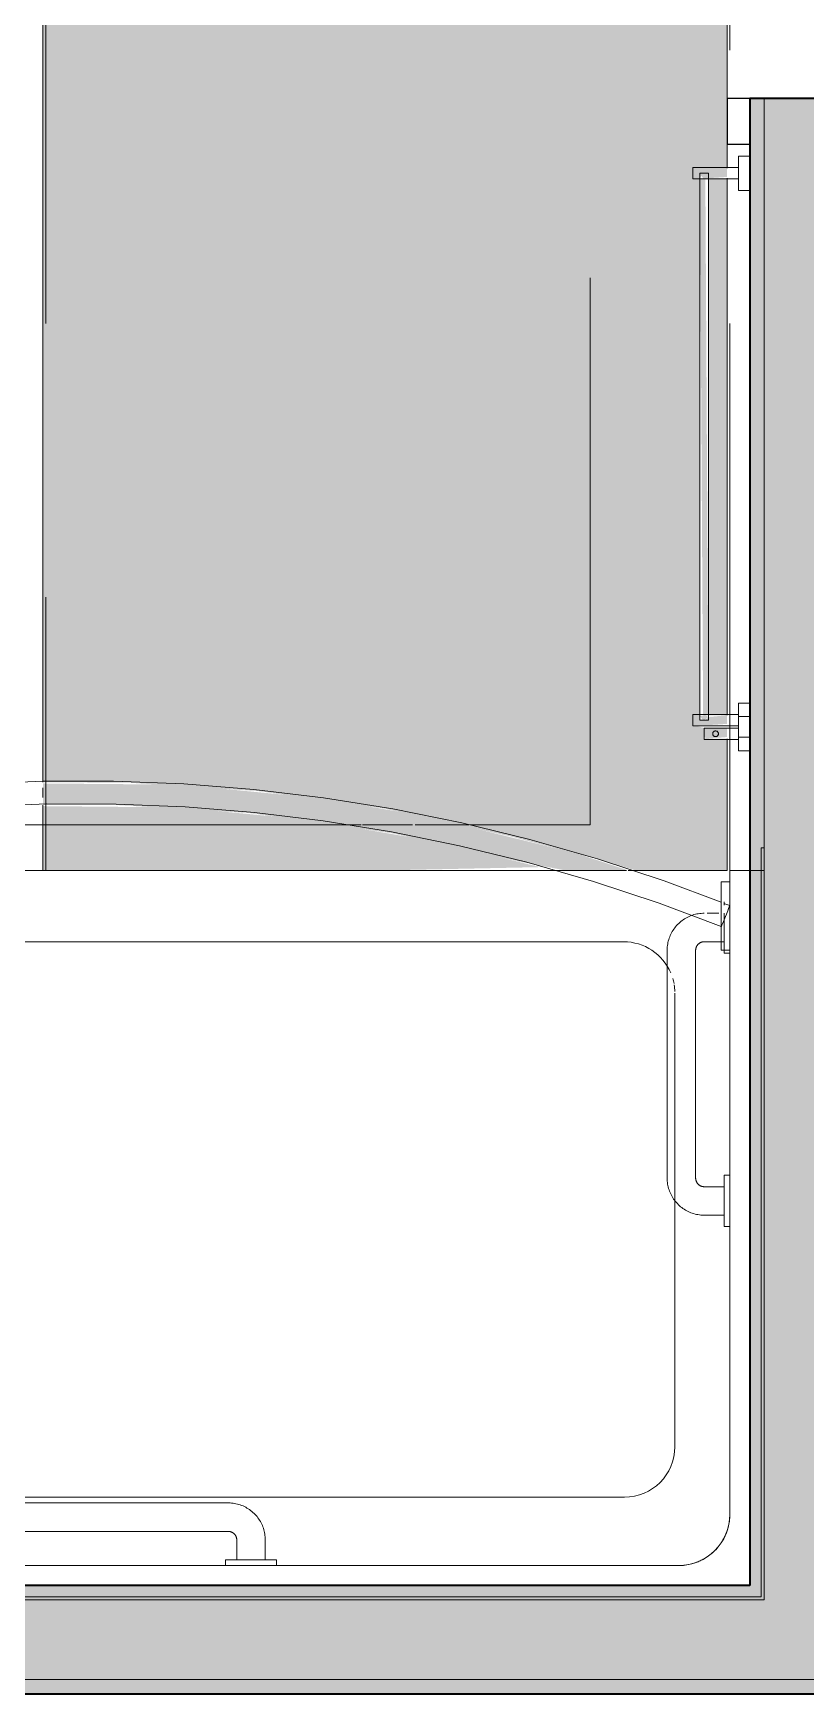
# Model space of a CAD drawing. Header units: inches. Extents: x 6 to 8416, y -388 to 6104.
# Drawn here: x 6704.5 to 6738.4, y 380.7 to 453.5 of the extents above; entities that cross this region are included whole.
import ezdxf

# ---------------------------------------------------------------- set-up
doc = ezdxf.new("R2010")
doc.units = ezdxf.units.IN
doc.header["$MEASUREMENT"] = 0
doc.linetypes.add('Dash 1_16_', pattern=[48, 24, -24])
doc.linetypes.add('Hidden 1_16_', pattern=[36, 24, -12])
for name, color, linetype, lineweight in [('A-DOOR', 31, 'Continuous', 18), ('A-DOOR-FRAM', 31, 'Continuous', 25), ('A-GENM', 13, 'Continuous', 18), ('A-WALL', 113, 'Continuous', 25), ('A-WALL-PATT', 111, 'Continuous', 35), ('I-WALL', 2, 'Continuous', 25), ('P-SANR-FIXT', 6, 'Continuous', 18), ('Q-SPCQ', 91, 'Continuous', 18)]:
    doc.layers.add(name, color=color, linetype=linetype, lineweight=lineweight)

# ---------------------------------------------------------------- blocks, each defined once
blk = doc.blocks.new('GM BA Shower-Unit-Tub-Prefab-ICC ADA-AM - ICC Type B_ Option A Forward_ 60_W x 32_D-2224287-LEVEL 3 - PLAN Copy 1 Copy 1')
at = {"layer": 'A-GENM'}
blk.add_line((59.375, 32), (60, 32), dxfattribs=at)
blk = doc.blocks.new('PL BA Toilet-Unit-Two Piece-ICC ADA-AM - ICC Type B_ Side Approach_ Swing Up Bar-V490-LEVEL 3 - PLAN Copy 1 Copy 1')
at = {"layer": 'A-GENM', "linetype": 'Hidden 1_16_', "lineweight": 9}
for p, q in [((0, -45.422), (0, -21.828)), ((0, -45.954), (0, -45.422)), ((0, -48.206), (0, -46.013)), ((0, -50.673), (0, -48.325)), ((0, -56), (0, -50.724)), ((0, -56), (48, -56))]:
    blk.add_line(p, q, dxfattribs=at)
blk = doc.blocks.new('GM Clearance-Rect-AM - 30_ x 48_  - A117 2017 Existing _ Type B _ A117 2009 _ CBC-V491-LEVEL 3 - PLAN Copy 1 Copy 1')
at = {"layer": 'A-GENM', "linetype": 'Hidden 1_16_', "lineweight": 9, "transparency": 33554560}
h = blk.add_hatch(color=256, dxfattribs=at)
h.paths.add_polyline_path([(15, 0), (15, 5.783), (14, 5.783), (14.162, 6.217), (13.5, 6.378), (13.5, 6.811), (13.812, 6.811), (13.812, 30.378), (13.5, 30.378), (13.5, 30.811), (15, 30.811), (15, 48), (-15, 48), (-15, 3.871), (-11.23, 3.852), (-5.564, 3.486), (-0.039, 2.722), (5.525, 1.493), (9.622, 0.418), (11.003, 0), (12.731, 0)])
h.paths.add_polyline_path([(-0.285, 0), (6.806, 0.148), (2.217, 1.272), (-3.424, 2.235), (-9.061, 2.769), (-15, 2.824), (-15, 0), (-0.618, 0)])
h.paths.add_polyline_path([(14.187, 6.811), (15, 6.811), (15, 30.378), (14.187, 30.378), (14.187, 12.71)])
h = blk.add_hatch(color=256, dxfattribs=at)
h.paths.add_polyline_path([(10.591, 0), (10.527, 0.051), (8.424, 0.744), (1.833, 2.363), (-2.674, 3.155), (-8.993, 3.767), (-15, 3.818), (-15, 2.871), (-11.682, 2.869), (-5.929, 2.522), (0.335, 1.633), (5.966, 0.376), (7.935, 0), (10.527, 0)])
h.paths.add_polyline_path([(14.094, 5.783), (15, 5.856), (15, 6.217), (14, 6.217), (14.049, 5.783)])
h.paths.add_polyline_path([(14.162, 6.378), (15, 6.432), (15, 6.811), (14.187, 6.737), (14.049, 6.594), (13.812, 6.594), (13.812, 6.811), (13.5, 6.811), (13.5, 6.378), (14.133, 6.378)])
h.paths.add_polyline_path([(14.187, 30.378), (15, 30.432), (15, 30.811), (13.5, 30.811), (13.5, 30.378), (13.812, 30.378), (13.951, 30.594), (14.187, 30.52)])
h.paths.add_polyline_path([(14.181, 6.811), (14.187, 6.811), (14.049, 30.378), (13.812, 30.378), (13.951, 6.811), (14.162, 6.811)])
h = blk.add_hatch(color=256, dxfattribs=at)
h.paths.add_polyline_path([(14, 6.594), (14.187, 6.737), (14.048, 6.811), (13.812, 6.777), (13.951, 6.594)])
h.paths.add_polyline_path([(14.181, 30.378), (14.187, 30.52), (14.049, 30.594), (13.812, 30.561), (13.952, 30.378), (14.162, 30.378)])
at = {"layer": 'A-GENM', "linetype": 'Hidden 1_16_', "lineweight": 9}
for p, q in [((15, 48), (-15, 48)), ((-15, 48), (-15, 3.871)), ((15, 48), (-15, 48)), ((-15, 48), (-15, 3.871)), ((-15, 3.871), (-15, 48)), ((-15, 48), (15, 48)), ((15, 33.875), (15, 48)), ((15, 33.875), (15, 48)), ((15, 48), (15, 33.875)), ((15, 31.875), (15, 33.875)), ((15, 31.875), (15, 33.875)), ((15, 33.875), (15, 31.875)), ((15, 30.811), (15, 31.875)), ((15, 30.811), (15, 31.875)), ((15, 31.875), (15, 30.811)), ((15, 6.811), (15, 30.378)), ((15, 6.811), (15, 30.378)), ((15, 30.378), (15, 6.811)), ((15, 0), (15, 5.783)), ((15, 0), (15, 5.783)), ((15, 5.783), (15, 0)), ((-15, 3.628), (-15, 3.208)), ((-15, 3.628), (-15, 3.208)), ((-15, 3.208), (-15, 3.628)), ((-15, 2.869), (-15, 0)), ((-15, 2.869), (-15, 0)), ((-15, 0), (-15, 2.869)), ((-15, 0), (7.35, 0)), ((-15, 0), (7.35, 0)), ((7.35, 0), (-15, 0)), ((7.35, 0), (7.773, 0)), ((7.35, 0), (7.773, 0)), ((7.773, 0), (7.35, 0)), ((7.825, 0), (10.591, 0)), ((7.825, 0), (10.591, 0)), ((10.591, 0), (7.825, 0)), ((10.672, 0), (15, 0)), ((10.672, 0), (15, 0)), ((15, 0), (10.672, 0))]:
    blk.add_line(p, q, dxfattribs=at)
blk = doc.blocks.new('SE BA Towel Bar-AM - 2_-0_ W x 2 1_2_ D_ 48_ AFF-V493-LEVEL 3 - PLAN Copy 1 Copy 1')
at = {"layer": 'Q-SPCQ'}
for p, q in [((-12.25, 2.5), (-12.25, 0.5)), ((-12.25, 2.5), (-12, 2.5)), ((-12.217, 2.5), (-12, 2.5)), ((-12, 2.5), (-11.783, 2.5)), ((-12, 2.5), (-11.75, 2.5)), ((12, 2.187), (-12, 2.187)), ((-12, 2.187), (-12, 2.181)), ((-12, 2.187), (-12, 1.812)), ((-11.75, 0.5), (-11.75, 2.5)), ((11.75, 2.5), (11.75, 0.5)), ((11.75, 2.5), (12, 2.5)), ((11.783, 2.5), (12, 2.5)), ((12, 2.5), (12.217, 2.5)), ((12, 2.5), (12.25, 2.5)), ((12, 1.812), (12, 2.187)), ((12, 2.181), (12, 2.187)), ((12.25, 0.5), (12.25, 2.5)), ((-12, 2.181), (-12, 2.162)), ((-12, 2.162), (-12, 2.133)), ((-12, 2.133), (-12, 2.094)), ((-12, 2.094), (-12, 2.049)), ((-12, 2.049), (-12, 2)), ((-12, 2), (-12, 1.951)), ((-12, 1.951), (-12, 1.906)), ((-12, 1.906), (-12, 1.867)), ((-12, 1.867), (-12, 1.838)), ((-12, 1.838), (-12, 1.819)), ((-12, 1.819), (-12, 1.812)), ((-12, 1.812), (12, 1.812)), ((12, 2.162), (12, 2.181)), ((12, 2.133), (12, 2.162)), ((12, 2.094), (12, 2.133)), ((12, 2.049), (12, 2.094)), ((12, 2), (12, 2.049)), ((12, 1.951), (12, 2)), ((12, 1.906), (12, 1.951)), ((12, 1.867), (12, 1.906)), ((12, 1.838), (12, 1.867)), ((12, 1.819), (12, 1.838)), ((12, 1.812), (12, 1.819)), ((-12.75, 0.5), (-12.75, 0)), ((-12, 0.5), (-12.398, 0.5)), ((-12, 0.5), (-12.25, 0.5)), ((-12, 0.5), (-12.236, 0.5)), ((-12, 0.5), (-12.217, 0.5)), ((-11.783, 0.5), (-12, 0.5)), ((-11.75, 0.5), (-12, 0.5)), ((-11.764, 0.5), (-12, 0.5)), ((-11.25, 0.5), (-12, 0.5)), ((-11.25, 0), (-11.25, 0.5)), ((11.25, 0.5), (11.25, 0)), ((12, 0.5), (11.25, 0.5)), ((12, 0.5), (11.75, 0.5)), ((12, 0.5), (11.764, 0.5)), ((12, 0.5), (11.783, 0.5)), ((12.217, 0.5), (12, 0.5)), ((12.25, 0.5), (12, 0.5)), ((12.236, 0.5), (12, 0.5)), ((12.75, 0.5), (12, 0.5)), ((12.75, 0), (12.75, 0.5)), ((-12.53, 0), (-12.75, 0)), ((-12, 0), (-12.75, 0)), ((-12, 0), (-12.53, 0)), ((-11.47, 0), (-12, 0)), ((-11.25, 0), (-12, 0)), ((-11.25, 0), (-11.47, 0)), ((11.47, 0), (11.25, 0)), ((12, 0), (11.25, 0)), ((12, 0), (11.47, 0)), ((12.53, 0), (12, 0)), ((12.75, 0), (12, 0)), ((12.75, 0), (12.53, 0))]:
    blk.add_line(p, q, dxfattribs=at)
blk = doc.blocks.new('z Nested-Shower Surround-Tub-Prefab - Variable-V495-LEVEL 3 - PLAN Copy 1 Copy 1')
at = {"layer": 'A-GENM', "lineweight": 9}
for p, q in [((60, 33), (59.875, 33)), ((59.875, 33), (59.875, 0.125)), ((59.875, 32), (59.875, 33)), ((59.875, 33), (60, 33)), ((60, 0), (60, 33)), ((60, 33), (60, 32)), ((59.875, 0.625), (59.875, 32)), ((60, 32), (60, 0.625)), ((0, 0), (60, 0)), ((60, 0), (0, 0)), ((59.875, 0.125), (0.125, 0.125)), ((0.312, 0.125), (59.688, 0.125)), ((59.875, 0.312), (59.875, 0.625)), ((60, 0.625), (60, 0))]:
    blk.add_line(p, q, dxfattribs=at)
at = {"layer": 'A-GENM'}
for p, q in [((9.275, 32), (28.375, 32)), ((28.375, 32), (50.725, 32)), ((50.725, 32), (51.148, 32)), ((51.2, 32), (53.966, 32)), ((54.047, 32), (58.375, 32)), ((58.5, 32), (58.5, 30.75)), ((60, 32), (58.5, 32)), ((58.5, 32), (58.5, 30.75)), ((58.5, 30.75), (58.5, 32)), ((58.5, 32), (59.375, 32)), ((59.375, 32), (59.699, 32)), ((60, 0), (60, 32)), ((60, 32), (60, 0.625)), ((58.5, 30.75), (58.5, 29.25)), ((58.5, 30.75), (58.5, 29.25)), ((58.5, 29.25), (58.5, 30.75)), ((58.5, 29.25), (58.5, 3.75)), ((58.5, 29.25), (58.5, 3.75)), ((58.5, 3.75), (58.5, 29.25)), ((53.839, 28.873), (6.409, 28.873)), ((56.089, 18.5), (56.089, 26.623)), ((56.089, 6.712), (56.089, 18.5)), ((53.877, 4.5), (6.371, 4.5)), ((56.25, 1.5), (3.75, 1.5)), ((56.25, 1.5), (3.75, 1.5)), ((3.75, 1.5), (56.25, 1.5)), ((0, 0), (60, 0)), ((60, 0), (0, 0)), ((60, 0.625), (60, 0))]:
    blk.add_line(p, q, dxfattribs=at)
for centre, radius, start, end in [((53.839, 26.623), 2.25, 23.01288, 90), ((53.839, 26.623), 2.25, 10.6675, 16.57426), ((53.839, 26.623), 2.25, 1.82866, 9.29916), ((53.877, 6.712), 2.212, 270, 360), ((56.25, 3.75), 2.25, 270, 360), ((56.25, 3.75), 2.25, 345, 0), ((56.25, 3.75), 2.25, 345, 360), ((56.25, 3.75), 2.25, 335.02868, 339.97132), ((56.25, 3.75), 2.25, 335.02868, 339.97132), ((56.25, 3.75), 2.25, 339.97132, 345), ((56.25, 3.75), 2.25, 339.97132, 345), ((56.25, 3.75), 2.25, 315, 330), ((56.25, 3.75), 2.25, 315, 330), ((56.25, 3.75), 2.25, 330, 335.02868), ((56.25, 3.75), 2.25, 330, 335.02868), ((56.25, 3.75), 2.25, 270, 285), ((56.25, 3.75), 2.25, 270, 285), ((56.25, 3.75), 2.25, 285, 290.02868), ((56.25, 3.75), 2.25, 285, 290.02868), ((56.25, 3.75), 2.25, 290.02868, 294.97132), ((56.25, 3.75), 2.25, 290.02868, 294.97132), ((56.25, 3.75), 2.25, 294.97132, 300), ((56.25, 3.75), 2.25, 294.97132, 300), ((56.25, 3.75), 2.25, 300, 315), ((56.25, 3.75), 2.25, 300, 315)]:
    blk.add_arc(centre, radius, start, end, dxfattribs=at)
blk = doc.blocks.new('z Nested-Shower Grab Bars - Variable-V496-LEVEL 3 - PLAN Copy 1 Copy 1')
at = {"layer": 'A-GENM', "linetype": 'Dash 1_16_', "lineweight": 9}
for p, q in [((55.364, 28.543), (55.303, 28.521)), ((55.426, 28.562), (55.364, 28.543)), ((55.489, 28.578), (55.426, 28.562)), ((55.552, 28.593), (55.489, 28.578)), ((55.616, 28.604), (55.552, 28.593)), ((55.68, 28.613), (55.616, 28.604)), ((55.745, 28.62), (55.68, 28.613)), ((55.81, 28.624), (55.745, 28.62)), ((55.875, 28.625), (55.81, 28.624)), ((56.516, 28.625), (55.998, 28.625)), ((56.75, 29.125), (56.75, 29.087)), ((56.75, 29.125), (56.75, 29.087)), ((56.75, 29.087), (56.75, 28.974)), ((56.75, 29.087), (56.75, 28.974)), ((56.75, 28.604), (56.75, 28.625)), ((56.75, 28.604), (56.75, 28.625)), ((56.75, 28.541), (56.75, 28.604)), ((56.75, 28.541), (56.75, 28.604)), ((56.75, 28.162), (56.75, 28.541)), ((56.75, 28.313), (56.75, 28.541)), ((57, 28.974), (57, 29.125)), ((57, 28.974), (57, 29.125)), ((57, 28.563), (57, 28.795)), ((57, 28.563), (57, 28.795)), ((57, 28.113), (57, 28.503)), ((57, 28.113), (57, 28.503)), ((56.75, 28.162), (56.75, 28.313)), ((56.75, 28), (56.75, 28.162)), ((56.75, 28), (56.75, 28.162)), ((56.75, 27.838), (56.75, 28)), ((56.75, 27.838), (56.75, 28)), ((56.75, 27.688), (56.75, 27.838)), ((56.75, 27.688), (56.75, 27.838)), ((56.75, 27.709), (56.75, 26.875)), ((57, 27.749), (57, 28)), ((57, 27.749), (57, 28)), ((57, 27.438), (57, 27.709)), ((57, 27.438), (57, 27.709)), ((54.25, 27), (54.25, 17)), ((55.5, 17), (55.5, 27)), ((55.875, 27.375), (56.75, 27.375)), ((56.75, 27.375), (56.75, 27.688)), ((56.75, 27.375), (56.75, 27.688)), ((56.75, 27.687), (56.75, 26.875)), ((57, 27.205), (57, 27.438)), ((57, 27.205), (57, 27.438)), ((57, 27.026), (57, 27.205)), ((57, 27.026), (57, 27.205)), ((57, 26.913), (57, 27.026)), ((57, 26.913), (57, 27.026)), ((56.75, 26.875), (57, 26.875)), ((57, 26.875), (57, 26.913)), ((57, 26.875), (57, 26.913)), ((57, 17.125), (56.75, 17.125)), ((56.75, 17.125), (56.75, 16.313)), ((56.75, 17.125), (56.75, 14.875)), ((57, 17.087), (57, 17.125)), ((57, 17.087), (57, 17.125)), ((57, 16.974), (57, 17.087)), ((57, 16.974), (57, 17.087)), ((57, 16.795), (57, 16.974)), ((57, 16.795), (57, 16.974)), ((57, 16.563), (57, 16.795)), ((57, 16.563), (57, 16.795)), ((56.75, 16.625), (55.875, 16.625)), ((56.75, 16.313), (56.75, 16.625)), ((56.75, 15.375), (56.75, 16.625)), ((56.75, 16.162), (56.75, 16.313)), ((56.75, 16), (56.75, 16.162)), ((57, 16.291), (57, 16.563)), ((57, 16.291), (57, 16.563)), ((57, 16), (57, 16.291)), ((57, 16), (57, 16.291)), ((55.875, 15.375), (56.75, 15.375)), ((56.75, 15.838), (56.75, 16)), ((56.75, 15.688), (56.75, 15.838)), ((56.75, 15.375), (56.75, 15.688)), ((56.75, 15.687), (56.75, 14.875)), ((57, 15.709), (57, 16)), ((57, 15.709), (57, 16)), ((57, 15.438), (57, 15.709)), ((57, 15.438), (57, 15.709)), ((57, 15.205), (57, 15.438)), ((57, 15.205), (57, 15.438)), ((56.75, 14.875), (57, 14.875)), ((57, 15.026), (57, 15.205)), ((57, 15.026), (57, 15.205)), ((57, 14.913), (57, 15.026)), ((57, 14.913), (57, 15.026)), ((57, 14.875), (57, 14.913)), ((57, 14.875), (57, 14.913)), ((35, 2.75), (13, 2.75)), ((35, 2.75), (13, 2.75)), ((13, 1.5), (35, 1.5)), ((13, 1.5), (35, 1.5)), ((35.375, 1.125), (35.375, 0.25)), ((35.375, 1.125), (35.375, 0.25)), ((36.625, 0.25), (36.625, 1.125)), ((36.625, 0.25), (36.625, 1.125)), ((34.875, 0.25), (34.875, 0)), ((35.687, 0.25), (34.875, 0.25)), ((35.687, 0.25), (34.875, 0.25)), ((34.875, 0.25), (34.875, 0)), ((37.125, 0.25), (34.875, 0.25)), ((35.687, 0.25), (34.875, 0.25)), ((34.875, 0), (34.913, 0)), ((34.875, 0), (34.913, 0)), ((34.875, 0), (34.913, 0)), ((34.875, 0), (34.913, 0)), ((34.913, 0), (35.026, 0)), ((34.913, 0), (35.026, 0)), ((34.913, 0), (35.026, 0)), ((34.913, 0), (35.026, 0)), ((35.026, 0), (35.205, 0)), ((35.026, 0), (35.205, 0)), ((35.026, 0), (35.205, 0)), ((35.026, 0), (35.205, 0)), ((35.205, 0), (35.438, 0)), ((35.205, 0), (35.438, 0)), ((35.205, 0), (35.438, 0)), ((35.205, 0), (35.438, 0)), ((35.375, 0.25), (35.688, 0.25)), ((35.375, 0.25), (35.688, 0.25)), ((35.375, 0.25), (36.625, 0.25)), ((35.375, 0.25), (35.688, 0.25)), ((35.438, 0), (35.709, 0)), ((35.438, 0), (35.709, 0)), ((35.438, 0), (35.709, 0)), ((35.438, 0), (35.709, 0)), ((35.688, 0.25), (35.838, 0.25)), ((35.688, 0.25), (36.313, 0.25)), ((35.688, 0.25), (35.838, 0.25)), ((35.709, 0), (36, 0)), ((35.709, 0), (36, 0)), ((35.709, 0), (36, 0)), ((35.709, 0), (36, 0)), ((35.838, 0.25), (36, 0.25)), ((35.838, 0.25), (36, 0.25)), ((36, 0.25), (36.162, 0.25)), ((36, 0.25), (36.162, 0.25)), ((36, 0), (36.291, 0)), ((36, 0), (36.291, 0)), ((36, 0), (36.291, 0)), ((36, 0), (36.291, 0)), ((36.162, 0.25), (36.313, 0.25)), ((36.162, 0.25), (36.313, 0.25)), ((36.291, 0), (36.563, 0)), ((36.291, 0), (36.563, 0)), ((36.291, 0), (36.563, 0)), ((36.291, 0), (36.563, 0)), ((37.125, 0.25), (36.313, 0.25)), ((37.125, 0.25), (36.313, 0.25)), ((36.313, 0.25), (36.625, 0.25)), ((36.313, 0.25), (36.625, 0.25)), ((37.125, 0.25), (36.313, 0.25)), ((36.313, 0.25), (36.625, 0.25)), ((36.563, 0), (36.795, 0)), ((36.563, 0), (36.795, 0)), ((36.563, 0), (36.795, 0)), ((36.563, 0), (36.795, 0)), ((36.795, 0), (36.974, 0)), ((36.795, 0), (36.974, 0)), ((36.795, 0), (36.974, 0)), ((36.795, 0), (36.974, 0)), ((36.974, 0), (37.087, 0)), ((36.974, 0), (37.087, 0)), ((36.974, 0), (37.087, 0)), ((36.974, 0), (37.087, 0)), ((37.087, 0), (37.125, 0)), ((37.087, 0), (37.125, 0)), ((37.087, 0), (37.125, 0)), ((37.087, 0), (37.125, 0)), ((37.125, 0), (37.125, 0.25)), ((37.125, 0), (37.125, 0.25))]:
    blk.add_line(p, q, dxfattribs=at)
at = {"layer": 'A-GENM', "linetype": 'Dash 1_16_', "lineweight": 9, "flags": 128}
for points in [[(55.303, 28.521), (55.242, 28.497), (55.183, 28.47), (55.125, 28.441), (55.068, 28.41), (55.012, 28.377), (54.957, 28.341), (54.905, 28.303), (54.853, 28.264), (54.803, 28.222), (54.756, 28.178), (54.709, 28.132), (54.665, 28.085), (54.623, 28.035), (54.582, 27.984), (54.544, 27.932), (54.508, 27.878), (54.474, 27.823), (54.442, 27.766), (54.412, 27.708), (54.385, 27.649), (54.36, 27.589), (54.338, 27.528), (54.318, 27.466), (54.301, 27.403), (54.286, 27.34), (54.274, 27.276), (54.264, 27.212), (54.257, 27.147), (54.252, 27.083), (54.25, 27.018), (54.25, 27)], [(55.5, 27), (55.5, 27.015), (55.501, 27.03), (55.503, 27.045), (55.505, 27.06), (55.507, 27.075), (55.511, 27.089), (55.515, 27.104), (55.519, 27.118), (55.524, 27.132), (55.53, 27.146), (55.536, 27.16), (55.542, 27.173), (55.55, 27.186), (55.557, 27.199), (55.565, 27.212), (55.574, 27.224), (55.583, 27.236), (55.593, 27.247), (55.603, 27.258), (55.614, 27.269), (55.625, 27.279), (55.636, 27.289), (55.648, 27.298), (55.66, 27.307), (55.672, 27.316), (55.685, 27.323), (55.698, 27.331), (55.712, 27.338), (55.725, 27.344), (55.739, 27.35), (55.753, 27.355), (55.767, 27.359), (55.782, 27.363), (55.797, 27.367), (55.811, 27.37), (55.826, 27.372), (55.841, 27.373), (55.856, 27.375), (55.871, 27.375), (55.875, 27.375)], [(54.25, 17), (54.251, 16.935), (54.255, 16.87), (54.262, 16.805), (54.271, 16.741), (54.282, 16.677), (54.297, 16.614), (54.313, 16.551), (54.332, 16.489), (54.354, 16.428), (54.378, 16.367), (54.405, 16.308), (54.434, 16.25), (54.465, 16.193), (54.498, 16.137), (54.534, 16.082), (54.572, 16.03), (54.611, 15.978), (54.653, 15.928), (54.697, 15.881), (54.743, 15.834), (54.79, 15.79), (54.84, 15.748), (54.891, 15.707), (54.943, 15.669), (54.997, 15.633), (55.052, 15.599), (55.109, 15.567), (55.167, 15.537), (55.226, 15.51), (55.286, 15.485), (55.347, 15.463), (55.409, 15.443), (55.472, 15.426), (55.535, 15.411), (55.599, 15.399), (55.663, 15.389), (55.728, 15.382), (55.792, 15.377), (55.857, 15.375), (55.875, 15.375)], [(55.875, 16.625), (55.86, 16.625), (55.845, 16.626), (55.83, 16.628), (55.815, 16.63), (55.8, 16.632), (55.786, 16.636), (55.771, 16.64), (55.757, 16.644), (55.743, 16.649), (55.729, 16.655), (55.715, 16.661), (55.702, 16.667), (55.689, 16.675), (55.676, 16.682), (55.663, 16.69), (55.651, 16.699), (55.639, 16.708), (55.628, 16.718), (55.617, 16.728), (55.606, 16.739), (55.596, 16.75), (55.586, 16.761), (55.577, 16.773), (55.568, 16.785), (55.559, 16.797), (55.552, 16.81), (55.544, 16.823), (55.537, 16.837), (55.531, 16.85), (55.525, 16.864), (55.52, 16.878), (55.516, 16.892), (55.512, 16.907), (55.508, 16.922), (55.505, 16.936), (55.503, 16.951), (55.502, 16.966), (55.5, 16.981), (55.5, 16.996), (55.5, 17)], [(36.625, 1.125), (36.624, 1.19), (36.62, 1.255), (36.613, 1.32), (36.604, 1.384), (36.593, 1.448), (36.578, 1.511), (36.562, 1.574), (36.543, 1.636), (36.521, 1.697), (36.497, 1.758), (36.47, 1.817), (36.441, 1.875), (36.41, 1.932), (36.377, 1.988), (36.341, 2.043), (36.303, 2.095), (36.264, 2.147), (36.222, 2.197), (36.178, 2.244), (36.132, 2.291), (36.085, 2.335), (36.035, 2.377), (35.984, 2.418), (35.932, 2.456), (35.878, 2.492), (35.823, 2.526), (35.766, 2.558), (35.708, 2.588), (35.649, 2.615), (35.589, 2.64), (35.528, 2.662), (35.466, 2.682), (35.403, 2.699), (35.34, 2.714), (35.276, 2.726), (35.212, 2.736), (35.147, 2.743), (35.083, 2.748), (35.018, 2.75), (35, 2.75)], [(36.625, 1.125), (36.624, 1.19), (36.62, 1.255), (36.613, 1.32), (36.604, 1.384), (36.593, 1.448), (36.578, 1.511), (36.562, 1.574), (36.543, 1.636), (36.521, 1.697), (36.497, 1.758), (36.47, 1.817), (36.441, 1.875), (36.41, 1.932), (36.377, 1.988), (36.341, 2.043), (36.303, 2.095), (36.264, 2.147), (36.222, 2.197), (36.178, 2.244), (36.132, 2.291), (36.085, 2.335), (36.035, 2.377), (35.984, 2.418), (35.932, 2.456), (35.878, 2.492), (35.823, 2.526), (35.766, 2.558), (35.708, 2.588), (35.649, 2.615), (35.589, 2.64), (35.528, 2.662), (35.466, 2.682), (35.403, 2.699), (35.34, 2.714), (35.276, 2.726), (35.212, 2.736), (35.147, 2.743), (35.083, 2.748), (35.018, 2.75), (35, 2.75)], [(35, 1.5), (35.015, 1.5), (35.03, 1.499), (35.045, 1.497), (35.06, 1.495), (35.075, 1.493), (35.089, 1.489), (35.104, 1.485), (35.118, 1.481), (35.132, 1.476), (35.146, 1.47), (35.16, 1.464), (35.173, 1.458), (35.186, 1.45), (35.199, 1.443), (35.212, 1.435), (35.224, 1.426), (35.236, 1.417), (35.247, 1.407), (35.258, 1.397), (35.269, 1.386), (35.279, 1.375), (35.289, 1.364), (35.298, 1.352), (35.307, 1.34), (35.316, 1.328), (35.323, 1.315), (35.331, 1.302), (35.338, 1.288), (35.344, 1.275), (35.35, 1.261), (35.355, 1.247), (35.359, 1.233), (35.363, 1.218), (35.367, 1.203), (35.37, 1.189), (35.372, 1.174), (35.373, 1.159), (35.375, 1.144), (35.375, 1.129), (35.375, 1.125)], [(35, 1.5), (35.015, 1.5), (35.03, 1.499), (35.045, 1.497), (35.06, 1.495), (35.075, 1.493), (35.089, 1.489), (35.104, 1.485), (35.118, 1.481), (35.132, 1.476), (35.146, 1.47), (35.16, 1.464), (35.173, 1.458), (35.186, 1.45), (35.199, 1.443), (35.212, 1.435), (35.224, 1.426), (35.236, 1.417), (35.247, 1.407), (35.258, 1.397), (35.269, 1.386), (35.279, 1.375), (35.289, 1.364), (35.298, 1.352), (35.307, 1.34), (35.316, 1.328), (35.323, 1.315), (35.331, 1.302), (35.338, 1.288), (35.344, 1.275), (35.35, 1.261), (35.355, 1.247), (35.359, 1.233), (35.363, 1.218), (35.367, 1.203), (35.37, 1.189), (35.372, 1.174), (35.373, 1.159), (35.375, 1.144), (35.375, 1.129), (35.375, 1.125)]]:
    blk.add_lwpolyline(points, dxfattribs=at)
blk = doc.blocks.new('z Nested-Clearance-Shower-AM - Tub_Shower - ICC Type B - Option A_ Forward-V497-LEVEL 3 - PLAN Copy 1 Copy 1')
at = {"layer": 'A-GENM', "linetype": 'Hidden 1_16_', "lineweight": 9}
for p, q in [((30, 48), (0, 48)), ((0, 48), (0, 0)), ((30, 0), (30, 48)), ((16, 47), (14, 47)), ((14, 47), (14, 41.578)), ((14, 41.578), (14, 47)), ((14, 47), (16, 47)), ((16, 41.578), (16, 47)), ((16, 47), (16, 43.125)), ((16, 43.125), (16, 41.578)), ((12.664, 42.914), (11.25, 41.5)), ((11.25, 41.5), (12.664, 42.914)), ((14, 41.578), (12.664, 42.914)), ((12.664, 42.914), (14, 41.578)), ((17.336, 42.914), (16, 41.578)), ((16, 41.578), (16.813, 42.391)), ((16.813, 42.391), (17.336, 42.914)), ((18.75, 41.5), (17.336, 42.914)), ((17.375, 42.875), (18.75, 41.5)), ((11.25, 41.5), (15, 37.75)), ((15, 37.75), (11.25, 41.5)), ((15, 37.75), (18.75, 41.5)), ((18.75, 41.5), (16.813, 39.563)), ((16.813, 39.563), (15, 37.75)), ((0, 0), (30, 0))]:
    blk.add_line(p, q, dxfattribs=at)
blk = doc.blocks.new('SE BA Shower Curtain Rod-AM - 1_ Dia__ 76_ AFF-V377-LEVEL 3 - PLAN Copy 1 Copy 1')
at = {"layer": 'Q-SPCQ'}
for p, q in [((57, 1.5), (56.625, 1.5)), ((56.625, 1.5), (56.625, 0.75)), ((56.625, 1.5), (56.625, -1.5)), ((57, -1.5), (57, 1.5)), ((57, 0.75), (57, 1.5)), ((57, 0.388), (57, 0.75)), ((56.72, -0.232), (56.905, 0.232)), ((56.765, -0.12), (56.812, 0)), ((56.998, 0.464), (56.786, 0.544)), ((56.812, 0), (56.86, 0.12)), ((56.86, 0.12), (56.905, 0.232)), ((56.905, 0.232), (56.973, 0.402)), ((56.905, 0.232), (56.943, 0.328)), ((56.943, 0.328), (56.973, 0.402)), ((56.973, 0.402), (56.991, 0.449)), ((56.973, 0.402), (56.991, 0.449)), ((56.991, 0.449), (56.998, 0.464)), ((56.991, 0.449), (56.998, 0.464)), ((57, 0), (57, 0.388)), ((56.625, -0.391), (56.625, -0.75)), ((56.627, -0.464), (56.634, -0.449)), ((56.627, -0.464), (56.634, -0.449)), ((56.634, -0.449), (56.652, -0.402)), ((56.634, -0.449), (56.652, -0.402)), ((56.652, -0.402), (56.72, -0.232)), ((56.652, -0.402), (56.682, -0.328)), ((56.682, -0.328), (56.72, -0.232)), ((56.72, -0.232), (56.765, -0.12)), ((57, -0.388), (57, 0)), ((57, -0.75), (57, -0.388)), ((56.625, -0.75), (56.625, -1.5)), ((57, -1.5), (57, -0.75)), ((56.625, -1.5), (57, -1.5))]:
    blk.add_line(p, q, dxfattribs=at)
at = {"layer": 'Q-SPCQ', "flags": 128}
for points in [[(56.625, 0.604), (54.115, 1.547), (51.191, 2.513), (48.231, 3.362), (45.239, 4.091), (42.221, 4.7), (39.18, 5.189), (36.123, 5.555), (33.053, 5.798), (29.976, 5.919), (26.897, 5.916), (23.82, 5.791), (20.75, 5.542), (17.694, 5.171), (14.654, 4.678), (11.636, 4.063), (8.646, 3.329), (5.687, 2.475), (2.765, 1.504), (0.375, 0.605)], [(0.375, -0.464), (3.218, 0.604), (6.104, 1.558), (9.026, 2.395), (11.978, 3.115), (14.958, 3.716), (17.959, 4.198), (20.976, 4.56), (24.006, 4.8), (27.043, 4.919), (30.083, 4.916), (33.119, 4.792), (36.149, 4.547), (39.166, 4.181), (42.166, 3.694), (45.144, 3.088), (48.096, 2.363), (51.016, 1.52), (53.901, 0.562), (56.625, -0.464)]]:
    blk.add_lwpolyline(points, dxfattribs=at)
blk = doc.blocks.new('SE BA Robe Hook-AM - Robe Hook-2223851-LEVEL 3 - PLAN Copy 1 Copy 1')
at = {"layer": 'Q-SPCQ'}
for p, q in [((-0.25, 2), (-0.25, 0.5)), ((-0.25, 2), (0, 2)), ((-0.217, 2), (0, 2)), ((0, 2), (0.217, 2)), ((0, 2), (0.25, 2)), ((0.25, 0.5), (0.25, 2)), ((-0.75, 0.5), (-0.75, 0)), ((0, 0.5), (-0.75, 0.5)), ((0, 0.5), (-0.25, 0.5)), ((0, 0.5), (-0.236, 0.5)), ((0, 0.5), (-0.217, 0.5)), ((0.217, 0.5), (0, 0.5)), ((0.25, 0.5), (0, 0.5)), ((0.236, 0.5), (0, 0.5)), ((0.75, 0.5), (0, 0.5)), ((0.75, 0), (0.75, 0.5)), ((0, 0), (-0.75, 0)), ((0.75, 0), (0, 0))]:
    blk.add_line(p, q, dxfattribs=at)
for start, end in [(360, 180), (165, 180), (180, 360), (180, 195), (150, 165), (195, 210), (135, 150), (105, 135), (90, 105), (75, 90), (60, 75), (45, 60), (30, 45), (15, 30), (330, 345), (0, 15), (345, 0), (210, 240), (240, 255), (255, 270), (270, 285), (285, 300), (300, 315), (315, 330)]:
    blk.add_arc((0, 1.5), 0.125, start, end, dxfattribs=at)
blk = doc.blocks.new('Unit-Single-Flush-ICC ADA-AM - 36_ x 84_-NR _U-BA _ BATH_-V499-LEVEL 3 - PLAN Copy 1 Copy 1')
at = {"layer": 'A-DOOR'}
for p, q in [((-8.693, 26.593), (-7.456, 27.831)), ((18, 2.375), (-7.456, 27.831)), ((16.763, 1.138), (-8.693, 26.593)), ((16.763, 1.138), (18, 2.375))]:
    blk.add_line(p, q, dxfattribs=at)
at = {"layer": 'A-DOOR', "lineweight": 9}
blk.add_arc((18, 2.375), 36, 135, 180, dxfattribs=at)
at = {"layer": 'A-DOOR-FRAM'}
for p, q in [((-18, 3.375), (-20, 3.375)), ((-20, 3.375), (-20, 2.375)), ((-18, 2.375), (-18, 3.375)), ((20, 3.375), (18, 3.375)), ((18, 3.375), (18, 2.375)), ((20, 2.375), (20, 3.375)), ((-20, 2.375), (-18, 2.375)), ((18, 2.375), (20, 2.375)), ((-18, -2.375), (-20, -2.375)), ((-20, -2.375), (-20, -3.375)), ((-18, -3.375), (-18, -2.375)), ((20, -2.375), (18, -2.375)), ((18, -2.375), (18, -3.375)), ((20, -3.375), (20, -2.375)), ((-20, -3.375), (-18, -3.375)), ((18, -3.375), (20, -3.375))]:
    blk.add_line(p, q, dxfattribs=at)
at = {"layer": 'A-DOOR-FRAM', "lineweight": 18}
for p, q in [((-18, 3.375), (-20, 3.375)), ((-20, 3.375), (-20, 2.375)), ((-18, 3.375), (-18, 2.375)), ((20, 3.375), (18, 3.375)), ((18, 3.375), (18, 2.375)), ((20, 3.375), (20, 2.375)), ((-20, 2.375), (-18, 2.375)), ((18, 2.375), (20, 2.375)), ((-20, -3.375), (-20, -2.375)), ((-18, -2.375), (-20, -2.375)), ((-18, -3.375), (-18, -2.375)), ((18, -3.375), (18, -2.375)), ((20, -2.375), (18, -2.375)), ((20, -3.375), (20, -2.375)), ((-20, -3.375), (-18, -3.375)), ((18, -3.375), (20, -3.375))]:
    blk.add_line(p, q, dxfattribs=at)

msp = doc.modelspace()

# ---------------------------------------------------------------- hatches: boundary and pattern name
at = {"layer": 'A-WALL-PATT', "lineweight": 25, "transparency": 33554560}
h = msp.add_hatch(color=10, dxfattribs=at)
h.paths.add_polyline_path([(6736.54033733, 385.43577679), (6736.54033733, 450.68577679), (6735.91533733, 450.68577679), (6735.91533733, 385.43577679)])
h.paths.add_polyline_path([(6735.91533733, 486.68577679), (6736.54033733, 486.68577679), (6736.54033733, 491.31077679), (6735.91533733, 491.31077679), (6735.91533733, 488.56556081)])
h.paths.add_polyline_path([(6736.54033733, 494.81077679), (6736.54033733, 520.06077679), (6735.91533733, 520.06077679), (6735.91533733, 494.81077679)])
at = {"layer": 'A-WALL-PATT', "transparency": 33554560}
h = msp.add_hatch(color=10, dxfattribs=at)
h.paths.add_polyline_path([(6670.29033733, 384.81077679), (6673.04033733, 384.81077679), (6673.04033733, 385.43577679), (6670.29033733, 385.43577679)])
h.paths.add_polyline_path([(6676.54033733, 384.81077679), (6736.54033733, 384.81077679), (6736.54033733, 385.43577679), (6676.54033733, 385.43577679)])
at = {"layer": 'A-WALL-PATT', "lineweight": 25, "transparency": 33554560}
msp.add_hatch(color=10, dxfattribs=at).paths.add_polyline_path([(6666.16533733, 380.68577679), (6740.66533733, 380.68577679), (6740.66533733, 381.31077679), (6666.16533733, 381.31077679)])
at = {"layer": 'I-WALL', "transparency": 33554560}
h = msp.add_hatch(color=10, dxfattribs=at)
h.paths.add_polyline_path([(6736.54033733, 384.81077679), (6740.04033733, 384.81077679), (6740.04033733, 450.68577679), (6736.54033733, 450.68577679), (6736.54033733, 385.43577679)])
h.paths.add_polyline_path([(6740.04033733, 486.68577679), (6740.04033733, 523.56077679), (6736.54033733, 523.56077679), (6736.54033733, 486.68577679)])
msp.add_hatch(color=10, dxfattribs=at).paths.add_polyline_path([(6670.50803685, 381.31077679), (6740.04033733, 381.31077679), (6740.04033733, 384.81077679), (6666.79033733, 384.81077679), (6666.79033733, 381.31077679)])

# ---------------------------------------------------------------- linework, layer by layer
at = {"layer": 'A-WALL', "lineweight": 9}
for p, q in [((6736.54033733, 384.81077679), (6736.54033733, 450.68577679)), ((6736.54033733, 384.81077679), (6676.54033733, 384.81077679)), ((6740.04033733, 381.31077679), (6666.79033733, 381.31077679))]:
    msp.add_line(p, q, dxfattribs=at)
at = {"layer": 'I-WALL', "lineweight": 35}
for p, q in [((6735.91533733, 450.68577679), (6735.91533733, 385.43577679)), ((6740.66533733, 450.68577679), (6735.91533733, 450.68577679)), ((6735.91533733, 385.43577679), (6677.16533733, 385.43577679)), ((6666.16533733, 380.68577679), (6740.66533733, 380.68577679))]:
    msp.add_line(p, q, dxfattribs=at)

# ---------------------------------------------------------------- block references
at = {"layer": 'A-DOOR', "rotation": 269.9999999999985}
msp.add_blockref('Unit-Single-Flush-ICC ADA-AM - 36_ x 84_-NR _U-BA _ BATH_-V499-LEVEL 3 - PLAN Copy 1 Copy 1', (6738.29033733, 468.68577679), dxfattribs=at)
at = {"layer": 'A-GENM', "linetype": 'Hidden 1_16_', "lineweight": 9}
for name, p in [('GM Clearance-Rect-AM - 30_ x 48_  - A117 2017 Existing _ Type B _ A117 2009 _ CBC-V491-LEVEL 3 - PLAN Copy 1 Copy 1', (6719.91533733, 416.81077679)), ('z Nested-Clearance-Shower-AM - Tub_Shower - ICC Type B - Option A_ Forward-V497-LEVEL 3 - PLAN Copy 1 Copy 1', (6705.04033733, 416.81077679))]:
    msp.add_blockref(name, p, dxfattribs=at)
at = {"layer": 'A-GENM', "lineweight": 9}
msp.add_blockref('z Nested-Shower Surround-Tub-Prefab - Variable-V495-LEVEL 3 - PLAN Copy 1 Copy 1', (6676.54033733, 384.81077679), dxfattribs=at)
at = {"layer": 'A-GENM'}
msp.add_blockref('GM BA Shower-Unit-Tub-Prefab-ICC ADA-AM - ICC Type B_ Option A Forward_ 60_W x 32_D-2224287-LEVEL 3 - PLAN Copy 1 Copy 1', (6676.54033733, 384.81077679), dxfattribs=at)
at = {"layer": 'A-GENM', "linetype": 'Dash 1_16_', "lineweight": 9}
msp.add_blockref('z Nested-Shower Grab Bars - Variable-V496-LEVEL 3 - PLAN Copy 1 Copy 1', (6678.04033733, 386.31077679), dxfattribs=at)
at = {"layer": 'P-SANR-FIXT', "rotation": 89.9999999999978}
msp.add_blockref('PL BA Toilet-Unit-Two Piece-ICC ADA-AM - ICC Type B_ Side Approach_ Swing Up Bar-V490-LEVEL 3 - PLAN Copy 1 Copy 1', (6672.91533733, 418.81077679), dxfattribs=at)
at = {"layer": 'Q-SPCQ', "rotation": 89.9999999999978}
for name, p in [('SE BA Towel Bar-AM - 2_-0_ W x 2 1_2_ D_ 48_ AFF-V493-LEVEL 3 - PLAN Copy 1 Copy 1', (6735.91533733, 435.40522607)), ('SE BA Robe Hook-AM - Robe Hook-2223851-LEVEL 3 - PLAN Copy 1 Copy 1', (6735.91533733, 422.81077679))]:
    msp.add_blockref(name, p, dxfattribs=at)
at = {"layer": 'Q-SPCQ'}
msp.add_blockref('SE BA Shower Curtain Rod-AM - 1_ Dia__ 76_ AFF-V377-LEVEL 3 - PLAN Copy 1 Copy 1', (6678.04033733, 414.81077679), dxfattribs=at)

doc.saveas('drawing.dxf')
